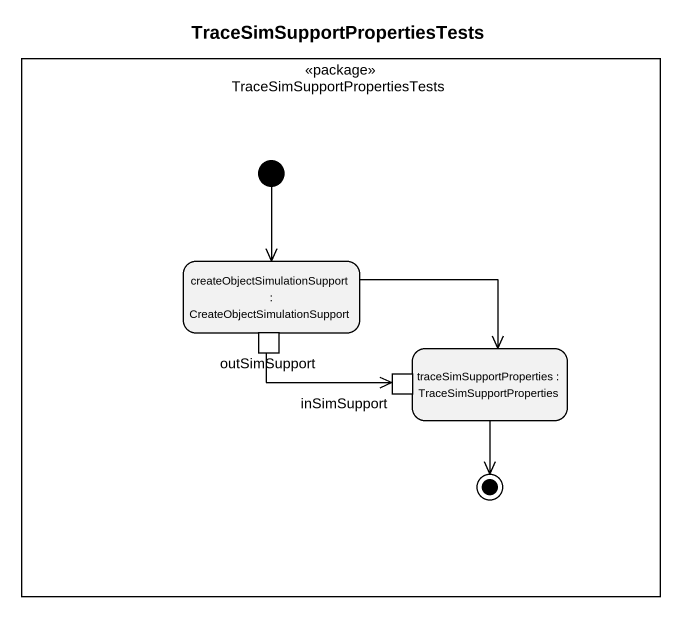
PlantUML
@startuml
title TraceSimSupportPropertiesTests
hide empty description
state "TraceSimSupportPropertiesTests" as TraceSimSupportPropertiesTes <<package>> {
  state "createObjectSimulationSupport : CreateObjectSimulationSupport" as createObjectSimulationSuppor {
    state outSimSupport <<outputPin>>
  }
  state "traceSimSupportProperties : TraceSimSupportProperties" as traceSimSupportProperties {
    state inSimSupport <<inputPin>>
  }
  [*] --> createObjectSimulationSuppor
  traceSimSupportProperties --> [*]
}
createObjectSimulationSuppor -right-> traceSimSupportProperties
outSimSupport -right-> inSimSupport
@enduml
